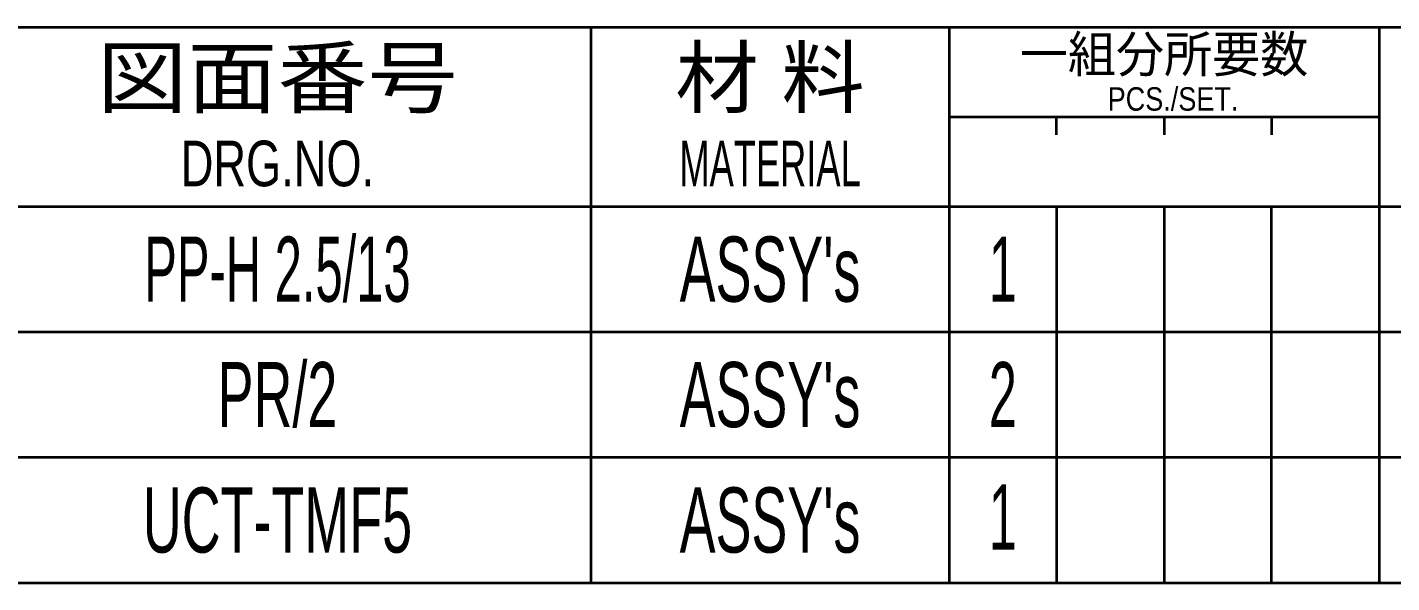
# Model space of a CAD drawing. Header units: millimetres. Extents: x 7 to 413, y 10 to 287.
# Drawn here: x 290.5 to 366.7, y 255.8 to 286.8 of the extents above; entities that cross this region are included whole.
import ezdxf
from ezdxf.enums import TextEntityAlignment as Align

# ---------------------------------------------------------------- set-up
doc = ezdxf.new("R2010")
doc.units = ezdxf.units.MM
for name, color, linetype in [('図面枠D8M', 7, 'Continuous'), ('表題、部品表_02', 7, 'Continuous'), ('表題、部品表_03', 7, 'Continuous')]:
    doc.layers.add(name, color=color, linetype=linetype)
doc.styles.add('HG丸ｺﾞｼｯｸM-PRO', font='')
doc.styles.get('HG丸ｺﾞｼｯｸM-PRO').set_extended_font_data('HG丸ｺﾞｼｯｸM-PRO')

# ---------------------------------------------------------------- blocks, each defined once
blk = doc.blocks.new('BLKF023')
at = {"layer": '図面枠D8M', "color": 2, "linetype": 'Continuous', "lineweight": 25}
blk.add_line((33, 286.75), (413, 286.75), dxfattribs=at)
blk = doc.blocks.new('BLKF027')
at = {"layer": '図面枠D8M', "color": 4, "linetype": 'Continuous', "lineweight": 35}
for p, q in [((234.5, 286.75), (413, 286.75)), ((322, 286.75), (322, 276.75)), ((342, 286.75), (342, 276.75)), ((366, 286.75), (366, 276.75)), ((342, 281.75), (366, 281.75)), ((348, 280.75), (348, 281.75)), ((354, 281.75), (354, 280.75)), ((360, 281.75), (360, 280.75)), ((234.5, 276.75), (413, 276.75))]:
    blk.add_line(p, q, dxfattribs=at)
at = {"layer": '図面枠D8M', "color": 3, "linetype": 'Continuous', "lineweight": 35, "style": 'HG丸ｺﾞｼｯｸM-PRO'}
for s, height, width, p in [('一組分所要数', 2.0364, 0.966638, (354, 285.25)), ('図面番号', 3.2727, 1.127518, (304.5, 283.95)), ('材 料', 3.2727, 1.042439, (332, 283.95)), ('PCS./SET.', 1.3091, 0.862935, (354.5, 282.75)), ('DRG.NO.', 2.5455, 0.741189, (304.5, 279.15)), ('MATERIAL', 2.5455, 0.594756, (332, 279.15))]:
    blk.add_text(s, height=height, dxfattribs=dict(at, width=width)).set_placement(p, align=Align.MIDDLE_CENTER)
blk = doc.blocks.new('BLKF026')
at = {"layer": '図面枠D8M', "color": 3, "linetype": 'Continuous', "lineweight": 35}
blk.add_blockref('BLKF027', (0, 0), dxfattribs=at)
blk = doc.blocks.new('BLKF028')
at = {"layer": '表題、部品表_02', "color": 4, "linetype": 'Continuous', "lineweight": 35}
for p, q in [((234.5, 276.75), (413, 276.75)), ((322, 276.75), (322, 269.75)), ((342, 276.75), (342, 269.75)), ((348, 276.75), (348, 269.75)), ((354, 276.75), (354, 269.75)), ((360, 269.75), (360, 276.75)), ((366, 276.75), (366, 269.75)), ((234.5, 269.75), (413, 269.75))]:
    blk.add_line(p, q, dxfattribs=at)
blk = doc.blocks.new('BLKF067')
at = {"layer": '表題、部品表_02', "color": 4, "linetype": 'Continuous', "lineweight": 35}
for p, q in [((234.5, 269.75), (413, 269.75)), ((322, 269.75), (322, 262.75)), ((342, 269.75), (342, 262.75)), ((348, 269.75), (348, 262.75)), ((354, 269.75), (354, 262.75)), ((360, 262.75), (360, 269.75)), ((366, 269.75), (366, 262.75)), ((234.5, 262.75), (413, 262.75))]:
    blk.add_line(p, q, dxfattribs=at)
blk = doc.blocks.new('BLKF068')
at = {"layer": '表題、部品表_02', "color": 4, "linetype": 'Continuous', "lineweight": 35}
for p, q in [((234.5, 262.75), (413, 262.75)), ((322, 262.75), (322, 255.75)), ((342, 262.75), (342, 255.75)), ((348, 262.75), (348, 255.75)), ((354, 262.75), (354, 255.75)), ((360, 255.75), (360, 262.75)), ((366, 262.75), (366, 255.75)), ((234.5, 255.75), (413, 255.75))]:
    blk.add_line(p, q, dxfattribs=at)

msp = doc.modelspace()

# ---------------------------------------------------------------- block references
at = {"layer": '図面枠D8M', "color": 4, "linetype": 'Continuous', "lineweight": 13}
msp.add_blockref('BLKF023', (0, 0), dxfattribs=at)
at = {"layer": '図面枠D8M', "color": 3, "linetype": 'Continuous', "lineweight": 35}
msp.add_blockref('BLKF026', (0, 0), dxfattribs=at)
at = {"layer": '表題、部品表_02', "color": 4, "linetype": 'Continuous', "lineweight": 35}
for name in ['BLKF028', 'BLKF067', 'BLKF068']:
    msp.add_blockref(name, (0, 0), dxfattribs=at)

# ---------------------------------------------------------------- texts
at = {"layer": '表題、部品表_03', "color": 3, "linetype": 'Continuous', "lineweight": 35, "style": 'HG丸ｺﾞｼｯｸM-PRO'}
for s, height, width, p in [('PP-H 2.5/13', 3.63636, 0.561592, (304.5, 273.25)), ("ASSY's", 3.6364, 0.617769, (332, 273.25)), ('1', 3.636, 0.576062, (345, 273.25)), ('PR/2', 3.6364, 0.618866, (304.5, 266.25)), ("ASSY's", 3.6364, 0.617769, (332, 266.25)), ('2', 3.636, 0.576062, (345, 266.25)), ('UCT-TMF5', 3.6364, 0.618675, (304.5, 259.25)), ("ASSY's", 3.6364, 0.617769, (332, 259.25)), ('1', 3.636, 0.576062, (345, 259.417))]:
    msp.add_text(s, height=height, dxfattribs=dict(at, width=width)).set_placement(p, align=Align.MIDDLE_CENTER)

doc.saveas('drawing.dxf')
